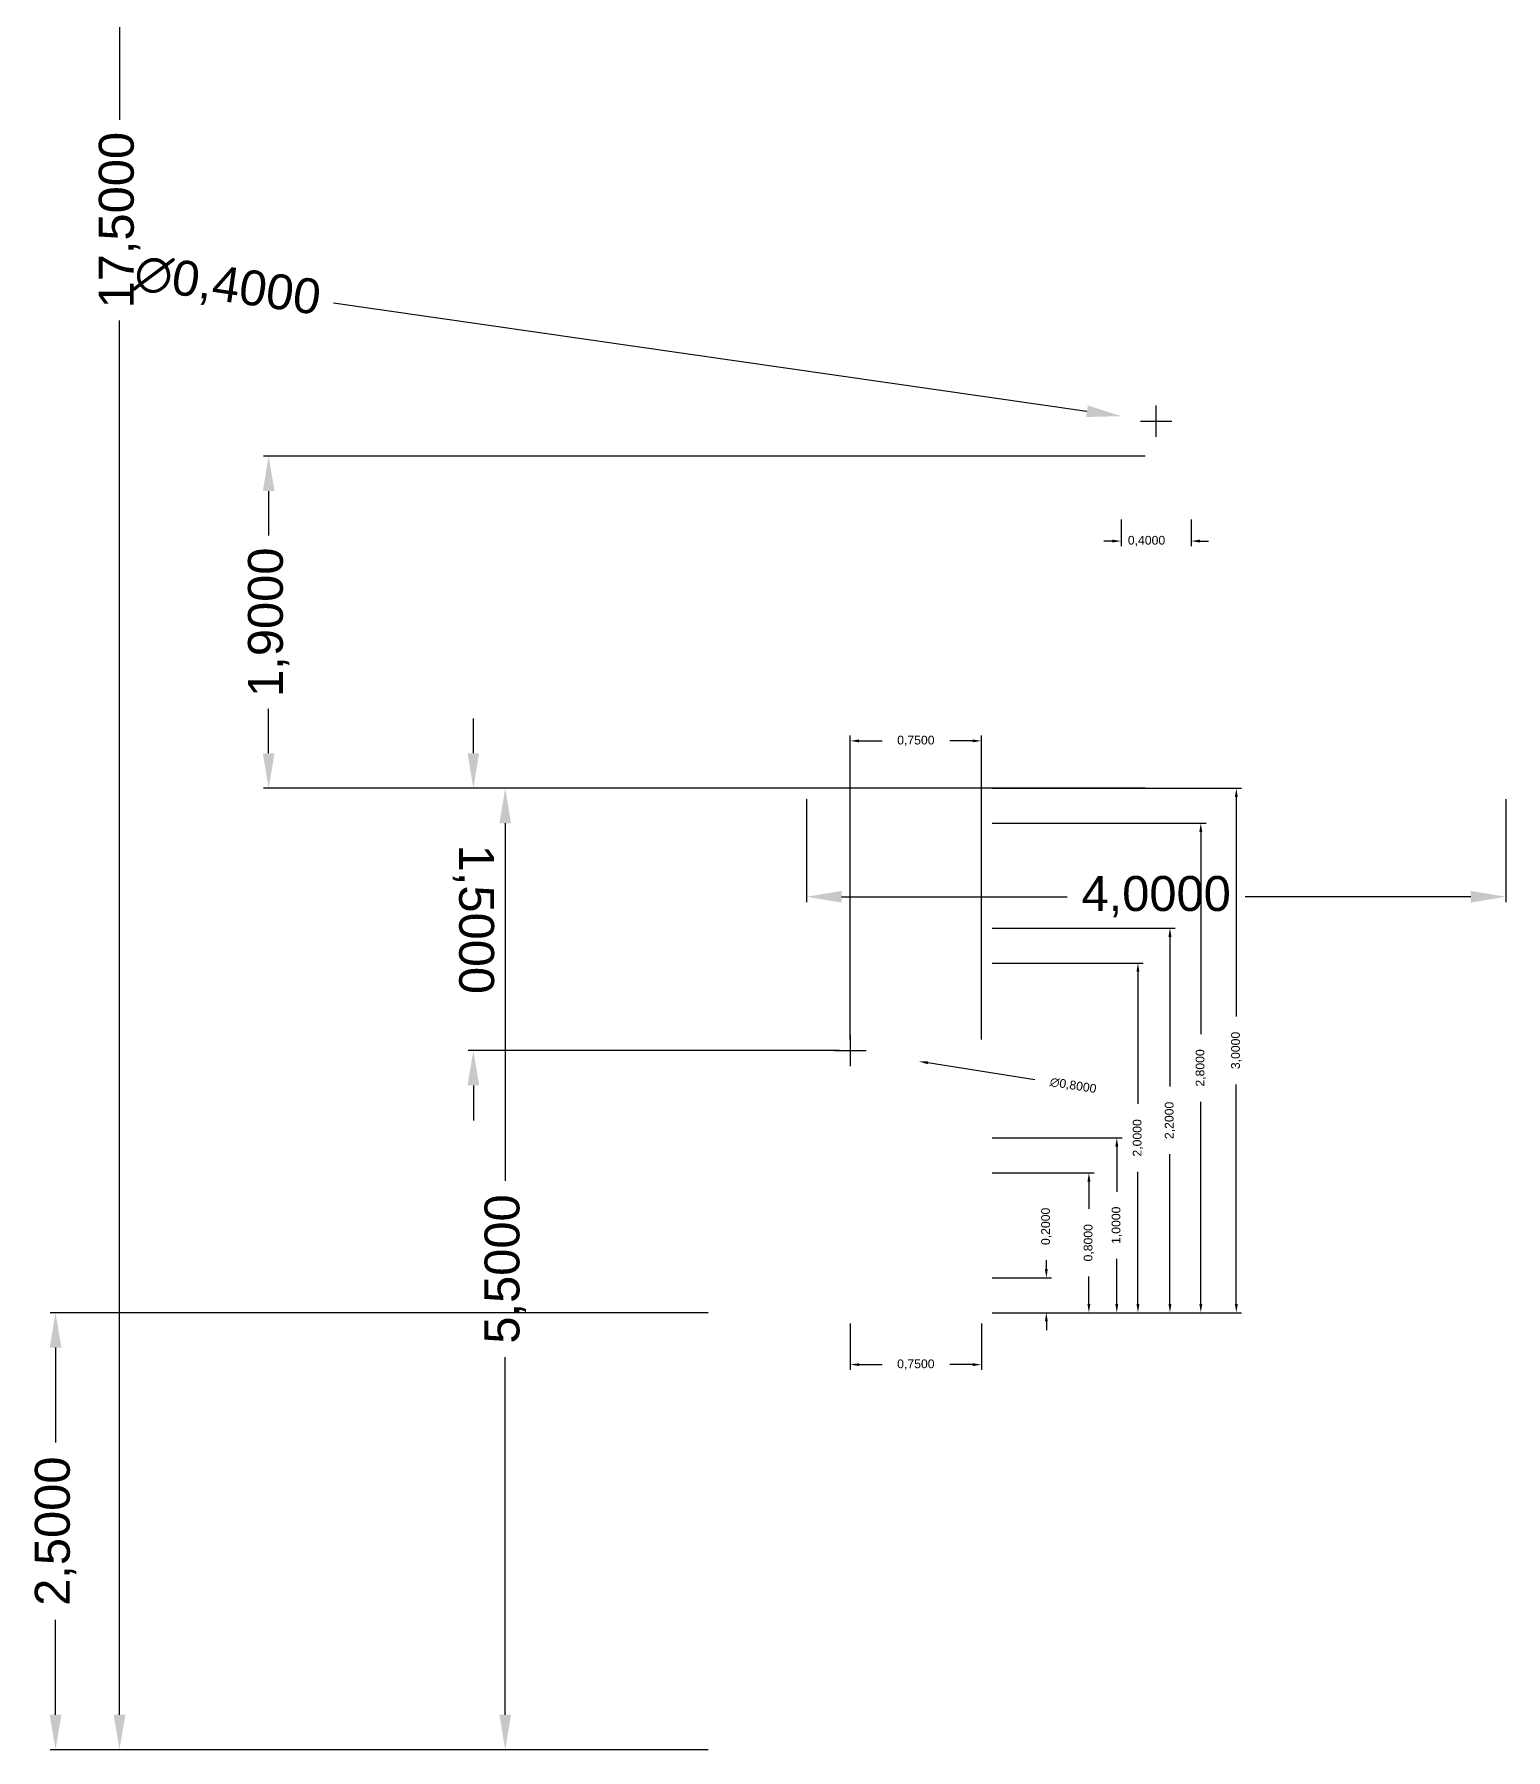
# Model space of a CAD drawing. Header units: millimetres. Extents: x -225 to 309, y 14 to 293.
# Drawn here: x 212.04 to 220.45, y 48.4 to 58.21 of the extents above; entities that cross this region are included whole.
import ezdxf

# ---------------------------------------------------------------- set-up
doc = ezdxf.new("R2010")
doc.units = ezdxf.units.MM
doc.header["$MEASUREMENT"] = 0
doc.layers.add('Dimensiuni interior_0', color=11, linetype='Continuous', plot=False)
doc.styles.get("Standard").update_dxf_attribs({"font": 'arial.ttf'})
doc.dimstyles.new('Mici', dxfattribs={"dimtxt": 0.05, "dimasz": 0.05, "dimexe": 0.03, "dimexo": 0.0625, "dimgap": 0.09, "dimtad": 0, "dimdec": 4, "dimzin": 0, "dimtxsty": 'Standard', "dimcen": 0.09, "dimclrd": 1, "dimclre": 1, "dimadec": 0, "dimazin": 0, "dimtfac": 1, "dimtdec": 4, "dimtofl": 0, "dimtmove": 0, "dimatfit": 3, "dimfxl": 1, "dimtolj": 1, "dimtzin": 0, "dimarcsym": 0})

# ---------------------------------------------------------------- blocks, each defined once
blk = doc.blocks.new('*D6')
at = {"layer": 'Defpoints', "color": 0, "transparency": 16777216}
for p in [(73.2936, 212.1455, 0.75), (73.6653, 212.1455), (73.2936, 211.9455)]:
    blk.add_point(p, dxfattribs=at)
at = {"layer": 'Dimensiuni interior_0', "color": 1, "lineweight": -2, "transparency": 16777216}
for p, q in [((73.6653, 212.1955), (73.6653, 212.2455)), ((73.3561, 212.1455), (73.6953, 212.1455)), ((73.3561, 211.9455), (73.6953, 211.9455)), ((73.6653, 211.8955), (73.6653, 211.8455))]:
    blk.add_line(p, q, dxfattribs=at)
at = {"layer": 'Dimensiuni interior_0', "color": 1, "transparency": 16777216}
for points in [[(73.6569, 212.1955), (73.6736, 212.1955), (73.6653, 212.1455)], [(73.6569, 211.8955), (73.6736, 211.8955), (73.6653, 211.9455)]]:
    blk.add_solid(points, dxfattribs=at)
at = {"layer": 'Dimensiuni interior_0', "color": 0, "transparency": 16777216, "insert": (73.6653, 212.4392), "char_height": 0.05, "attachment_point": 5, "rotation": 90}
blk.add_mtext('\\A1;0,2000', dxfattribs=at)
blk = doc.blocks.new('*D7')
at = {"layer": 'Defpoints', "color": 0, "transparency": 16777216}
for p in [(73.2936, 212.7455, 0.75), (73.9087, 212.7455), (73.2936, 211.9455)]:
    blk.add_point(p, dxfattribs=at)
at = {"layer": 'Dimensiuni interior_0', "color": 1, "lineweight": -2, "transparency": 16777216}
for p, q in [((73.3561, 212.7455), (73.9387, 212.7455)), ((73.9087, 212.6955), (73.9087, 212.5392)), ((73.9087, 211.9955), (73.9087, 212.1518)), ((73.3561, 211.9455), (73.9387, 211.9455))]:
    blk.add_line(p, q, dxfattribs=at)
at = {"layer": 'Dimensiuni interior_0', "color": 1, "transparency": 16777216}
for points in [[(73.9004, 212.6955), (73.9171, 212.6955), (73.9087, 212.7455)], [(73.9004, 211.9955), (73.9171, 211.9955), (73.9087, 211.9455)]]:
    blk.add_solid(points, dxfattribs=at)
at = {"layer": 'Dimensiuni interior_0', "color": 0, "transparency": 16777216, "insert": (73.9087, 212.3455), "char_height": 0.05, "attachment_point": 5, "rotation": 90}
blk.add_mtext('\\A1;0,8000', dxfattribs=at)
blk = doc.blocks.new('*D8')
at = {"layer": 'Defpoints', "color": 0, "transparency": 16777216}
for p in [(73.2936, 212.9455, 1.5), (74.0684, 212.9455), (73.2936, 211.9455)]:
    blk.add_point(p, dxfattribs=at)
at = {"layer": 'Dimensiuni interior_0', "color": 1, "lineweight": -2, "transparency": 16777216}
for p, q in [((73.3561, 212.9455), (74.0984, 212.9455)), ((74.0684, 212.8955), (74.0684, 212.6368)), ((74.0684, 211.9955), (74.0684, 212.2541)), ((73.3561, 211.9455), (74.0984, 211.9455))]:
    blk.add_line(p, q, dxfattribs=at)
at = {"layer": 'Dimensiuni interior_0', "color": 1, "transparency": 16777216}
for points in [[(74.06, 212.8955), (74.0767, 212.8955), (74.0684, 212.9455)], [(74.06, 211.9955), (74.0767, 211.9955), (74.0684, 211.9455)]]:
    blk.add_solid(points, dxfattribs=at)
at = {"layer": 'Dimensiuni interior_0', "color": 0, "transparency": 16777216, "insert": (74.0684, 212.4455), "char_height": 0.05, "attachment_point": 5, "rotation": 90}
blk.add_mtext('\\A1;1,0000', dxfattribs=at)
blk = doc.blocks.new('*D9')
at = {"layer": 'Defpoints', "color": 0, "transparency": 16777216}
for p in [(73.2936, 213.9455, 1.5), (74.1893, 213.9455), (73.2936, 211.9455)]:
    blk.add_point(p, dxfattribs=at)
at = {"layer": 'Dimensiuni interior_0', "color": 1, "lineweight": -2, "transparency": 16777216}
for p, q in [((73.3561, 213.9455), (74.2193, 213.9455)), ((74.1893, 213.8955), (74.1893, 213.1396)), ((74.1893, 211.9955), (74.1893, 212.7514)), ((73.3561, 211.9455), (74.2193, 211.9455))]:
    blk.add_line(p, q, dxfattribs=at)
at = {"layer": 'Dimensiuni interior_0', "color": 1, "transparency": 16777216}
for points in [[(74.181, 213.8955), (74.1977, 213.8955), (74.1893, 213.9455)], [(74.181, 211.9955), (74.1977, 211.9955), (74.1893, 211.9455)]]:
    blk.add_solid(points, dxfattribs=at)
at = {"layer": 'Dimensiuni interior_0', "color": 0, "transparency": 16777216, "insert": (74.1893, 212.9455), "char_height": 0.05, "attachment_point": 5, "rotation": 90}
blk.add_mtext('\\A1;2,0000', dxfattribs=at)
blk = doc.blocks.new('*D10')
at = {"layer": 'Defpoints', "color": 0, "transparency": 16777216}
for p in [(73.2936, 214.1455, 0.75), (74.3725, 214.1455), (73.2936, 211.9455)]:
    blk.add_point(p, dxfattribs=at)
at = {"layer": 'Dimensiuni interior_0', "color": 1, "lineweight": -2, "transparency": 16777216}
for p, q in [((73.3561, 214.1455), (74.4025, 214.1455)), ((74.3725, 214.0955), (74.3725, 213.2396)), ((74.3725, 211.9955), (74.3725, 212.8514)), ((73.3561, 211.9455), (74.4025, 211.9455))]:
    blk.add_line(p, q, dxfattribs=at)
at = {"layer": 'Dimensiuni interior_0', "color": 1, "transparency": 16777216}
for points in [[(74.3641, 214.0955), (74.3808, 214.0955), (74.3725, 214.1455)], [(74.3641, 211.9955), (74.3808, 211.9955), (74.3725, 211.9455)]]:
    blk.add_solid(points, dxfattribs=at)
at = {"layer": 'Dimensiuni interior_0', "color": 0, "transparency": 16777216, "insert": (74.3725, 213.0455), "char_height": 0.05, "attachment_point": 5, "rotation": 90}
blk.add_mtext('\\A1;2,2000', dxfattribs=at)
blk = doc.blocks.new('*D11')
at = {"layer": 'Defpoints', "color": 0, "transparency": 16777216}
for p in [(73.2936, 214.7455, 0.75), (74.5491, 214.7455), (73.2936, 211.9455)]:
    blk.add_point(p, dxfattribs=at)
at = {"layer": 'Dimensiuni interior_0', "color": 1, "lineweight": -2, "transparency": 16777216}
for p, q in [((73.3561, 214.7455), (74.5791, 214.7455)), ((74.5491, 214.6955), (74.5491, 213.5396)), ((74.5491, 211.9955), (74.5491, 213.1514)), ((73.3561, 211.9455), (74.5791, 211.9455))]:
    blk.add_line(p, q, dxfattribs=at)
at = {"layer": 'Dimensiuni interior_0', "color": 1, "transparency": 16777216}
for points in [[(74.5408, 214.6955), (74.5574, 214.6955), (74.5491, 214.7455)], [(74.5408, 211.9955), (74.5574, 211.9955), (74.5491, 211.9455)]]:
    blk.add_solid(points, dxfattribs=at)
at = {"layer": 'Dimensiuni interior_0', "color": 0, "transparency": 16777216, "insert": (74.5491, 213.3455), "char_height": 0.05, "attachment_point": 5, "rotation": 90}
blk.add_mtext('\\A1;2,8000', dxfattribs=at)
blk = doc.blocks.new('*D12')
at = {"layer": 'Defpoints', "color": 0, "transparency": 16777216}
for p in [(73.2936, 214.9455), (74.7523, 214.9455), (73.2936, 211.9455)]:
    blk.add_point(p, dxfattribs=at)
at = {"layer": 'Dimensiuni interior_0', "color": 1, "lineweight": -2, "transparency": 16777216}
for p, q in [((73.3561, 214.9455), (74.7823, 214.9455)), ((74.7523, 214.8955), (74.7523, 213.6392)), ((74.7523, 211.9955), (74.7523, 213.2518)), ((73.3561, 211.9455), (74.7823, 211.9455))]:
    blk.add_line(p, q, dxfattribs=at)
at = {"layer": 'Dimensiuni interior_0', "color": 1, "transparency": 16777216}
for points in [[(74.744, 214.8955), (74.7607, 214.8955), (74.7523, 214.9455)], [(74.744, 211.9955), (74.7607, 211.9955), (74.7523, 211.9455)]]:
    blk.add_solid(points, dxfattribs=at)
at = {"layer": 'Dimensiuni interior_0', "color": 0, "transparency": 16777216, "insert": (74.7523, 213.4455), "char_height": 0.05, "attachment_point": 5, "rotation": 90}
blk.add_mtext('\\A1;3,0000', dxfattribs=at)
blk = doc.blocks.new('*D82')
at = {"layer": 'Defpoints', "color": 0, "transparency": 16777216}
for p in [(0.75, 2.5), (1.5, 2.5), (0.75, 2.2028)]:
    blk.add_point(p, dxfattribs=at)
at = {"layer": 'Dimensiuni interior_0', "color": 1, "lineweight": -2, "transparency": 16777216}
for p, q in [((0.75, 2.4375), (0.75, 2.1728)), ((1.5, 2.4375), (1.5, 2.1728)), ((0.8, 2.2028), (0.9313, 2.2028)), ((1.45, 2.2028), (1.3187, 2.2028))]:
    blk.add_line(p, q, dxfattribs=at)
at = {"layer": 'Dimensiuni interior_0', "color": 1, "transparency": 16777216}
for points in [[(0.8, 2.2112), (0.8, 2.1945), (0.75, 2.2028)], [(1.45, 2.2112), (1.45, 2.1945), (1.5, 2.2028)]]:
    blk.add_solid(points, dxfattribs=at)
at = {"layer": 'Dimensiuni interior_0', "color": 0, "transparency": 16777216, "insert": (1.125, 2.2028), "char_height": 0.05, "attachment_point": 5}
blk.add_mtext('\\A1;0,7500', dxfattribs=at)
blk = doc.blocks.new('*D81')
at = {"layer": 'Defpoints', "color": 0, "transparency": 16777216}
for p in [(0.75, 5.771), (0.75, 4), (1.5, 4)]:
    blk.add_point(p, dxfattribs=at)
at = {"layer": 'Dimensiuni interior_0', "color": 1, "lineweight": -2, "transparency": 16777216}
for p, q in [((0.75, 4.0625), (0.75, 5.801)), ((1.5, 4.0625), (1.5, 5.801)), ((0.8, 5.771), (0.9313, 5.771)), ((1.45, 5.771), (1.3187, 5.771))]:
    blk.add_line(p, q, dxfattribs=at)
at = {"layer": 'Dimensiuni interior_0', "color": 1, "transparency": 16777216}
for points in [[(0.8, 5.7793), (0.8, 5.7627), (0.75, 5.771)], [(1.45, 5.7793), (1.45, 5.7627), (1.5, 5.771)]]:
    blk.add_solid(points, dxfattribs=at)
at = {"layer": 'Dimensiuni interior_0', "color": 0, "transparency": 16777216, "insert": (1.125, 5.771), "char_height": 0.05, "attachment_point": 5}
blk.add_mtext('\\A1;0,7500', dxfattribs=at)
blk = doc.blocks.new('*D27')
at = {"layer": 'Defpoints', "color": 0, "transparency": 16777216}
for p in [(70.3868, 214.9455), (72.5436, 214.9455), (72.5436, 213.4455)]:
    blk.add_point(p, dxfattribs=at)
at = {"layer": 'Dimensiuni interior_0', "color": 1, "lineweight": -2, "transparency": 16777216}
for p, q in [((70.3868, 215.1455), (70.3868, 215.3455)), ((72.4811, 214.9455), (70.3568, 214.9455)), ((72.4811, 213.4455), (70.3568, 213.4455)), ((70.3868, 213.2455), (70.3868, 213.0455))]:
    blk.add_line(p, q, dxfattribs=at)
at = {"layer": 'Dimensiuni interior_0', "color": 1, "transparency": 16777216}
for points in [[(70.4201, 215.1455), (70.3535, 215.1455), (70.3868, 214.9455)], [(70.4201, 213.2455), (70.3535, 213.2455), (70.3868, 213.4455)]]:
    blk.add_solid(points, dxfattribs=at)
at = {"layer": 'Dimensiuni interior_0', "color": 0, "transparency": 16777216, "insert": (70.3868, 214.1955), "char_height": 0.2, "attachment_point": 5, "rotation": 270}
blk.add_mtext('\\A1;1,5000', dxfattribs=at)
blk = doc.blocks.new('*D28')
at = {"layer": 'Defpoints', "color": 0, "transparency": 16777216}
for p in [(72.1486, 213.5083), (72.9386, 213.3827)]:
    blk.add_point(p, dxfattribs=at)
at = {"layer": 'Dimensiuni interior_0', "color": 1, "lineweight": -2, "transparency": 16777216}
for p, q in [((72.4536, 213.4455), (72.6336, 213.4455)), ((72.5436, 213.5355), (72.5436, 213.3555)), ((73.6002, 213.2774), (72.988, 213.3748))]:
    blk.add_line(p, q, dxfattribs=at)
at = {"layer": 'Dimensiuni interior_0', "color": 1, "transparency": 16777216}
blk.add_solid([(72.9893, 213.383), (72.9867, 213.3666), (72.9386, 213.3827)], dxfattribs=at)
at = {"layer": 'Dimensiuni interior_0', "color": 0, "transparency": 16777216, "insert": (73.8184, 213.2427), "char_height": 0.05, "attachment_point": 5, "rotation": 350.96327}
blk.add_mtext('\\A1;∅0,8000', dxfattribs=at)
blk = doc.blocks.new('*D80')
at = {"layer": 'Defpoints', "color": 0, "transparency": 16777216}
for p in [(0.5, 5.5), (4.5, 5.5), (0.5, 4.8794)]:
    blk.add_point(p, dxfattribs=at)
at = {"layer": 'Dimensiuni interior_0', "color": 1, "lineweight": -2, "transparency": 16777216}
for p, q in [((0.5, 5.4375), (0.5, 4.8494)), ((4.5, 5.4375), (4.5, 4.8494)), ((0.7, 4.8794), (1.9912, 4.8794)), ((4.3, 4.8794), (3.0088, 4.8794))]:
    blk.add_line(p, q, dxfattribs=at)
at = {"layer": 'Dimensiuni interior_0', "color": 1, "transparency": 16777216}
for points in [[(0.7, 4.9128), (0.7, 4.8461), (0.5, 4.8794)], [(4.3, 4.9128), (4.3, 4.8461), (4.5, 4.8794)]]:
    blk.add_solid(points, dxfattribs=at)
at = {"layer": 'Dimensiuni interior_0', "color": 0, "transparency": 16777216, "insert": (2.5, 4.8794), "char_height": 0.2, "attachment_point": 5}
blk.add_mtext('\\A1;4,0000', dxfattribs=at)
blk = doc.blocks.new('*D34')
at = {"layer": 'Defpoints', "color": 0, "transparency": 16777216}
for p in [(68.3621, 226.9455), (72.2936, 226.9455), (71.7936, 209.4455)]:
    blk.add_point(p, dxfattribs=at)
at = {"layer": 'Dimensiuni interior_0', "color": 1, "lineweight": -2, "transparency": 16777216}
for p, q in [((72.2311, 226.9455), (68.3321, 226.9455)), ((68.3621, 226.7455), (68.3621, 218.7686)), ((68.3621, 209.6455), (68.3621, 217.6224)), ((71.7311, 209.4455), (68.3321, 209.4455))]:
    blk.add_line(p, q, dxfattribs=at)
at = {"layer": 'Dimensiuni interior_0', "color": 1, "transparency": 16777216}
for points in [[(68.3287, 226.7455), (68.3954, 226.7455), (68.3621, 226.9455)], [(68.3287, 209.6455), (68.3954, 209.6455), (68.3621, 209.4455)]]:
    blk.add_solid(points, dxfattribs=at)
at = {"layer": 'Dimensiuni interior_0', "color": 0, "transparency": 16777216, "insert": (68.3621, 218.1955), "char_height": 0.2, "attachment_point": 5, "rotation": 90}
blk.add_mtext('\\A1;17,5000', dxfattribs=at)
blk = doc.blocks.new('*D35')
at = {"layer": 'Defpoints', "color": 0, "transparency": 16777216}
for p in [(69.2155, 216.8455), (74.2936, 216.8455), (74.2936, 214.9455)]:
    blk.add_point(p, dxfattribs=at)
at = {"layer": 'Dimensiuni interior_0', "color": 1, "lineweight": -2, "transparency": 16777216}
for p, q in [((74.2311, 216.8455), (69.1855, 216.8455)), ((69.2155, 216.6455), (69.2155, 216.3909)), ((69.2155, 215.1455), (69.2155, 215.4001)), ((74.2311, 214.9455), (69.1855, 214.9455))]:
    blk.add_line(p, q, dxfattribs=at)
at = {"layer": 'Dimensiuni interior_0', "color": 1, "transparency": 16777216}
for points in [[(69.1822, 216.6455), (69.2489, 216.6455), (69.2155, 216.8455)], [(69.1822, 215.1455), (69.2489, 215.1455), (69.2155, 214.9455)]]:
    blk.add_solid(points, dxfattribs=at)
at = {"layer": 'Dimensiuni interior_0', "color": 0, "transparency": 16777216, "insert": (69.2155, 215.8955), "char_height": 0.2, "attachment_point": 5, "rotation": 90}
blk.add_mtext('\\A1;1,9000', dxfattribs=at)
blk = doc.blocks.new('*D36')
at = {"layer": 'Defpoints', "color": 0, "transparency": 16777216}
for p in [(74.0956, 217.074), (74.4916, 217.017)]:
    blk.add_point(p, dxfattribs=at)
at = {"layer": 'Dimensiuni interior_0', "color": 1, "lineweight": -2, "transparency": 16777216}
for p, q in [((69.5861, 217.7227), (73.8977, 217.1024)), ((74.2936, 216.9555), (74.2936, 217.1355)), ((74.2036, 217.0455), (74.3836, 217.0455))]:
    blk.add_line(p, q, dxfattribs=at)
at = {"layer": 'Dimensiuni interior_0', "color": 1, "transparency": 16777216}
blk.add_solid([(73.9024, 217.1354), (73.8929, 217.0694), (74.0956, 217.074)], dxfattribs=at)
at = {"layer": 'Dimensiuni interior_0', "color": 0, "transparency": 16777216, "insert": (68.9788, 217.8101), "char_height": 0.2, "attachment_point": 5, "rotation": 351.8138}
blk.add_mtext('\\A1;∅0,4000', dxfattribs=at)
blk = doc.blocks.new('*D39')
at = {"layer": 'Defpoints', "color": 0, "transparency": 16777216}
for p in [(74.0936, 216.5455), (74.4936, 216.5455), (74.4936, 216.3597)]:
    blk.add_point(p, dxfattribs=at)
at = {"layer": 'Dimensiuni interior_0', "color": 1, "lineweight": -2, "transparency": 16777216}
for p, q in [((74.0936, 216.483), (74.0936, 216.3297)), ((74.4936, 216.483), (74.4936, 216.3297)), ((74.0436, 216.3597), (73.9936, 216.3597)), ((74.5436, 216.3597), (74.5936, 216.3597))]:
    blk.add_line(p, q, dxfattribs=at)
at = {"layer": 'Dimensiuni interior_0', "color": 1, "transparency": 16777216}
for points in [[(74.0436, 216.368), (74.0436, 216.3513), (74.0936, 216.3597)], [(74.5436, 216.368), (74.5436, 216.3513), (74.4936, 216.3597)]]:
    blk.add_solid(points, dxfattribs=at)
at = {"layer": 'Dimensiuni interior_0', "color": 0, "transparency": 16777216, "insert": (74.2384, 216.3597), "char_height": 0.05, "attachment_point": 5}
blk.add_mtext('\\A1;0,4000', dxfattribs=at)
blk = doc.blocks.new('*D40')
at = {"layer": 'Defpoints', "color": 0, "transparency": 16777216}
for p in [(67.9961, 211.9455), (71.7936, 211.9455), (71.7936, 209.4455)]:
    blk.add_point(p, dxfattribs=at)
at = {"layer": 'Dimensiuni interior_0', "color": 1, "lineweight": -2, "transparency": 16777216}
for p, q in [((71.7311, 211.9455), (67.9661, 211.9455)), ((67.9961, 211.7455), (67.9961, 211.202)), ((67.9961, 209.6455), (67.9961, 210.189)), ((71.7311, 209.4455), (67.9661, 209.4455))]:
    blk.add_line(p, q, dxfattribs=at)
at = {"layer": 'Dimensiuni interior_0', "color": 1, "transparency": 16777216}
for points in [[(67.9628, 211.7455), (68.0295, 211.7455), (67.9961, 211.9455)], [(67.9628, 209.6455), (68.0295, 209.6455), (67.9961, 209.4455)]]:
    blk.add_solid(points, dxfattribs=at)
at = {"layer": 'Dimensiuni interior_0', "color": 0, "transparency": 16777216, "insert": (67.9961, 210.6955), "char_height": 0.2, "attachment_point": 5, "rotation": 90}
blk.add_mtext('\\A1;2,5000', dxfattribs=at)
blk = doc.blocks.new('*D79')
at = {"layer": 'Defpoints', "color": 0, "transparency": 16777216}
for p in [(-1.2246, 5.5), (0, 5.5), (0, 0)]:
    blk.add_point(p, dxfattribs=at)
at = {"layer": 'Dimensiuni interior_0', "color": 1, "lineweight": -2, "transparency": 16777216}
for p, q in [((-0.0625, 5.5), (-1.2546, 5.5)), ((-1.2246, 5.3), (-1.2246, 3.2548)), ((-1.2246, 0.2), (-1.2246, 2.2452)), ((-0.0625, 0), (-1.2546, 0))]:
    blk.add_line(p, q, dxfattribs=at)
at = {"layer": 'Dimensiuni interior_0', "color": 1, "transparency": 16777216}
for points in [[(-1.2579, 5.3), (-1.1912, 5.3), (-1.2246, 5.5)], [(-1.2579, 0.2), (-1.1912, 0.2), (-1.2246, 0)]]:
    blk.add_solid(points, dxfattribs=at)
at = {"layer": 'Dimensiuni interior_0', "color": 0, "transparency": 16777216, "insert": (-1.2246, 2.75), "char_height": 0.2, "attachment_point": 5, "rotation": 90}
blk.add_mtext('\\A1;5,5000', dxfattribs=at)
blk = doc.blocks.new('A$Cd725b5ec')
at = {"layer": 'Dimensiuni interior_0'}
for base, p1, p2, angle, picture, middle in [((-3.43154, 17.5), (0, 0), (0.5, 17.5), 90, '*D34', (-3.43154, 8.75)), ((-2.57808, 7.4, 7), (2.5, 5.5, 7), (2.5, 7.4, 7), 90, '*D35', (-2.57808, 6.45, 7)), ((-1.40681, 5.5, 9), (0.75, 4, 9), (0.75, 5.5, 9), 270, '*D27', (-1.40681, 4.75, 9)), ((-3.79749, 2.5, 15), (0, 0, 15), (0, 2.5, 15), 90, '*D40', (-3.79749, 1.25, 15))]:
    dim = blk.add_linear_dim(base=base, p1=p1, p2=p2, angle=angle, dimstyle='Mici', override={"dimtxt": 0.2, "dimasz": 0.2}, dxfattribs=at)
    dim.commit()
    dim.dimension.update_dxf_attribs({"geometry": picture, "text_midpoint": middle, "insert": (-71.79361, -209.44548)})
dim = blk.add_diameter_dim_2p(p1=(2.69796, 7.57152, 7), p2=(2.30204, 7.62848, 7), dimstyle='Mici', override={"dimtxt": 0.2, "dimasz": 0.2}, dxfattribs=at)
dim.commit()
dim.dimension.update_dxf_attribs({"geometry": '*D36', "text_midpoint": (-2.81484, 8.36457, 7), "dimtype": 131, "insert": (-71.79361, -209.44548)})
dim = blk.add_linear_dim(base=(2.7, 6.91419, 8.8), p1=(2.3, 7.1, 8.8), p2=(2.7, 7.1, 8.8), angle=0, dimstyle='Mici', dxfattribs=at)
dim.commit()
dim.dimension.update_dxf_attribs({"geometry": '*D39', "text_midpoint": (2.44482, 6.91419, 8.8), "dimtype": 128, "insert": (-71.79361, -209.44548)})
dim = blk.add_linear_dim(base=(0.75, 5.771, 9), p1=(1.5, 4, 9), p2=(0.75, 4, 9), angle=0, dimstyle='Mici', dxfattribs=at)
dim.commit()
dim.dimension.update_dxf_attribs({"geometry": '*D81', "text_midpoint": (1.125, 5.771, 9)})
dim = blk.add_linear_dim(base=(-1.22457, 5.5), p1=(0, 0), p2=(0, 5.5), angle=90, dimstyle='Mici', override={"dimtxt": 0.2, "dimasz": 0.2}, dxfattribs=at)
dim.commit()
dim.dimension.update_dxf_attribs({"geometry": '*D79', "text_midpoint": (-1.22457, 2.75)})
dim = blk.add_linear_dim(base=(0.5, 4.87945), p1=(4.5, 5.5), p2=(0.5, 5.5), dimstyle='Mici', override={"dimtxt": 0.2, "dimasz": 0.2}, dxfattribs=at)
dim.commit()
dim.dimension.update_dxf_attribs({"geometry": '*D80', "text_midpoint": (2.5, 4.87945)})
for base, p2, picture, middle in [((2.95871, 5.5, 9), (1.5, 5.5, 9), '*D12', (2.95871, 4, 9)), ((2.75547, 5.3, 9), (1.5, 5.3, 9.75), '*D11', (2.75547, 3.9, 9)), ((2.57885, 4.7, 9), (1.5, 4.7, 9.75), '*D10', (2.57885, 3.6, 9)), ((2.39572, 4.5, 9), (1.5, 4.5, 10.5), '*D9', (2.39572, 3.5, 9)), ((2.27475, 3.5, 9), (1.5, 3.5, 10.5), '*D8', (2.27475, 3, 9)), ((2.11513, 3.3, 9), (1.5, 3.3, 9.75), '*D7', (2.11513, 2.9, 9)), ((1.87165, 2.7, 9), (1.5, 2.7, 9.75), '*D6', (1.87165, 2.9937, 9))]:
    dim = blk.add_linear_dim(base=base, p1=(1.5, 2.5, 9), p2=p2, angle=90, dimstyle='Mici', dxfattribs=at)
    dim.commit()
    dim.dimension.update_dxf_attribs({"geometry": picture, "text_midpoint": middle, "insert": (-71.79361, -209.44548)})
dim = blk.add_diameter_dim_2p(p1=(0.35496, 4.06283, 9), p2=(1.14504, 3.93717, 9), dimstyle='Mici', dxfattribs=at)
dim.commit()
dim.dimension.update_dxf_attribs({"geometry": '*D28', "text_midpoint": (2.02476, 3.79726, 9), "dimtype": 131, "insert": (-71.79361, -209.44548)})
dim = blk.add_linear_dim(base=(0.75, 2.20282, 9), p1=(1.5, 2.5, 9), p2=(0.75, 2.5, 9), dimstyle='Mici', dxfattribs=at)
dim.commit()
dim.dimension.update_dxf_attribs({"geometry": '*D82', "text_midpoint": (1.125, 2.20282, 9)})

msp = doc.modelspace()

# ---------------------------------------------------------------- block references
msp.add_blockref('A$Cd725b5ec', (215.955, 48.3951))

doc.saveas('drawing.dxf')
